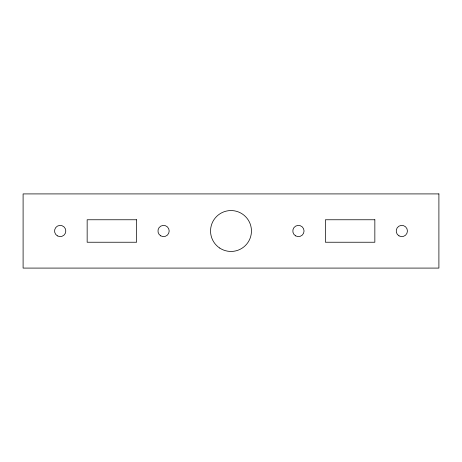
<?xml version="1.0" encoding="UTF-8"?>
<svg xmlns="http://www.w3.org/2000/svg" width="462" height="462" viewBox="0 0 462 462"><rect width="100%" height="100%" fill="white"/><g stroke="black" fill="none" stroke-linecap="round" stroke-linejoin="round"><path stroke-width="0.69" d="M438.9 193.913L23.1 193.913L23.1 268.087L438.9 268.087L438.9 193.913M136.602 219.762L87.156 219.762L87.156 242.238L136.602 242.238L136.602 219.762M374.844 219.762L325.398 219.762L325.398 242.238L374.844 242.238L374.844 219.762M295.616 235.868A5.619 5.619 0 0 0 304.048 231A5.619 5.619 0 0 0 295.616 226.132A5.619 5.619 0 0 0 295.616 235.868M399.006 235.868A5.619 5.619 0 0 0 407.432 231A5.619 5.619 0 0 0 399.006 226.132A5.619 5.619 0 0 0 399.006 235.868M219.635 248.007A20.455 20.455 0 0 0 251.409 232.34A20.455 20.455 0 0 0 221.956 212.659A20.455 20.455 0 0 0 219.635 248.007M160.764 235.868A5.619 5.619 0 0 0 169.19 231A5.619 5.619 0 0 0 160.764 226.132A5.619 5.619 0 0 0 160.764 235.868M57.375 235.868A5.619 5.619 0 0 0 65.806 231A5.619 5.619 0 0 0 57.375 226.132A5.619 5.619 0 0 0 57.375 235.868"/></g></svg>
